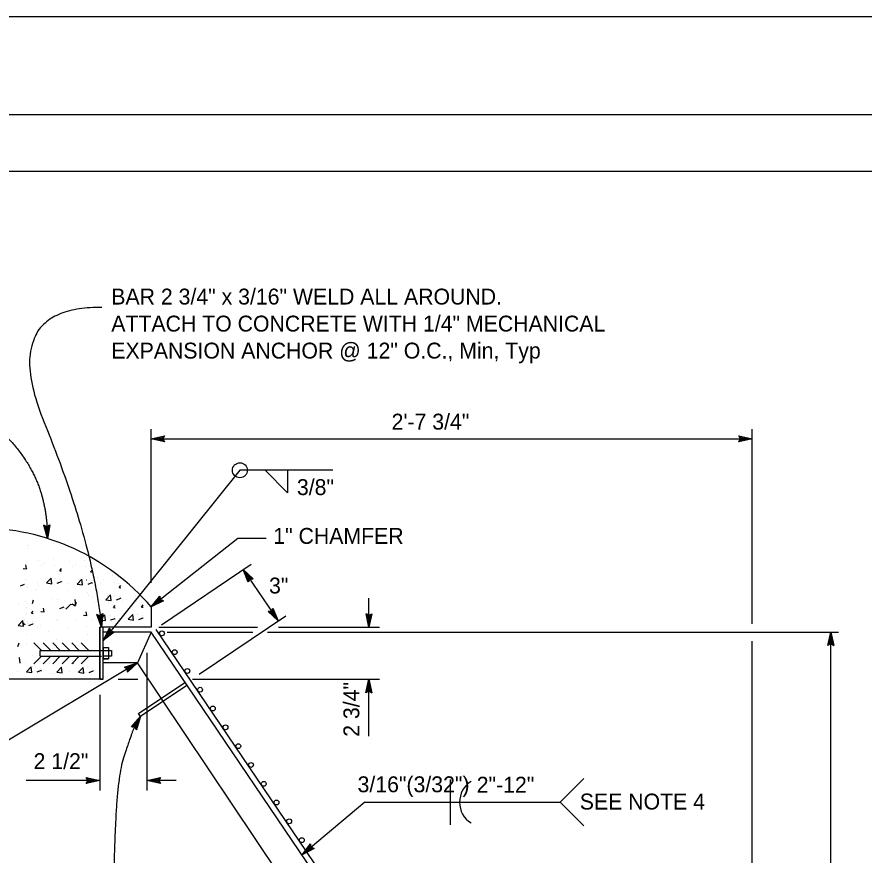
# Model space of a CAD drawing. Extents: x -893 to 867, y -474 to 712.
# Drawn here: x 30.7 to 403.8, y 342.8 to 712 of the extents above; entities that cross this region are included whole.
import ezdxf

# ---------------------------------------------------------------- set-up
doc = ezdxf.new("R2010")
doc.units = 0
for name, color, linetype in [('60 Nongeo Data', 7, 'Continuous'), ('border_PLOTTING-ELEMENTS', 7, 'Continuous'), ('border_rw_22x34_Cut_Lines', 7, 'Continuous'), ('border_SHEET', 7, 'Continuous')]:
    doc.layers.add(name, color=color, linetype=linetype)

msp = doc.modelspace()

# ---------------------------------------------------------------- linework, layer by layer
at = {"layer": '60 Nongeo Data'}
for p, q in [((89.79, 462.7), (89.79, 530.43)), ((354.54, 444.61), (354.54, 530.43)), ((89.79, 526.15), (354.54, 526.15)), ((128.84, 512.28), (68.66, 437.33)), ((169.84, 512.28), (128.84, 512.28)), ((128.84, 512.28), (128.84, 512.28)), ((128.84, 512.28), (128.84, 512.28)), ((149.9, 502.32), (139.94, 512.28)), ((149.9, 512.28), (149.9, 502.32)), ((127.88, 482.25), (89.79, 452.12)), ((140.45, 482.25), (127.88, 482.25)), ((35.23, 479.07), (35.23, 479.07)), ((35.77, 477.92), (35.77, 477.92)), ((34.94, 468.9), (34.64, 470.55)), ((40.24, 472.35), (40.24, 472.35)), ((41.41, 470.3), (41.41, 470.3)), ((42.79, 471.38), (42.8, 471.38)), ((46.81, 473.21), (46.81, 473.21)), ((47.36, 470.4), (47.36, 470.4)), ((53.77, 471.86), (53.77, 471.86)), ((56.32, 470.89), (56.32, 470.89)), ((60.34, 472.72), (60.34, 472.72)), ((94.31, 444.21), (133.85, 470.97)), ((33.37, 469.04), (34.94, 468.9)), ((35.45, 469.18), (35.46, 469.18)), ((49.56, 468), (50.35, 468.94)), ((49.56, 468), (50.35, 467.93)), ((54.94, 469.81), (54.94, 469.81)), ((60.89, 469.91), (60.89, 469.91)), ((63.09, 467.51), (63.87, 468.45)), ((63.09, 467.51), (63.87, 467.44)), ((130.3, 468.57), (145.65, 445.89)), ((34.6, 464), (34.6, 464)), ((39.91, 462.86), (39.91, 462.86)), ((43.72, 462.63), (45.77, 464.76)), ((43.72, 462.63), (45.77, 464.76)), ((46.06, 462.26), (45.77, 464.76)), ((47.69, 464.54), (47.7, 464.54)), ((48.44, 462.55), (50.28, 463.25)), ((49.85, 464.17), (49.85, 464.17)), ((50.25, 463.24), (50.35, 463.18)), ((57.25, 462.13), (59.3, 464.26)), ((57.25, 462.13), (59.3, 464.26)), ((59.59, 461.77), (59.3, 464.26)), ((61.22, 464.04), (61.23, 464.04)), ((61.97, 462.06), (63.81, 462.76)), ((63.38, 463.68), (63.38, 463.68)), ((63.78, 462.75), (63.87, 462.69)), ((66.31, 464.97), (66.32, 464.97)), ((67.48, 462.92), (67.48, 462.92)), ((68.87, 464), (68.87, 464)), ((72.88, 465.84), (72.89, 465.84)), ((73.43, 463.03), (73.44, 463.03)), ((33.91, 461.97), (32.08, 461.26)), ((35.13, 460.45), (35.14, 460.45)), ((39.13, 459.95), (39.13, 459.95)), ((40.21, 461.54), (40.21, 461.54)), ((41.9, 459.69), (41.9, 459.69)), ((43.72, 462.63), (46.06, 462.26)), ((48.46, 460.55), (48.47, 460.55)), ((53.14, 459.36), (53.14, 459.36)), ((53.44, 462.37), (53.44, 462.37)), ((57.25, 462.13), (59.59, 461.77)), ((75.43, 462.24), (75.43, 462.24)), ((75.63, 460.62), (76.42, 461.56)), ((75.63, 460.62), (76.42, 460.55)), ((46.5, 455.78), (46.5, 455.78)), ((48.71, 455.29), (48.71, 455.29)), ((56.6, 452.81), (56.31, 455.3)), ((61.79, 458.41), (61.79, 458.41)), ((62.34, 457.25), (62.34, 457.25)), ((63.85, 456.12), (63.86, 456.12)), ((65.98, 455.49), (65.98, 455.49)), ((69.8, 455.25), (71.84, 457.38)), ((69.8, 455.25), (71.84, 457.38)), ((69.8, 455.25), (72.13, 454.88)), ((70.42, 456.98), (70.43, 456.98)), ((72.13, 454.88), (71.84, 457.38)), ((73.77, 457.16), (73.77, 457.16)), ((74.51, 455.17), (76.35, 455.87)), ((75.92, 456.79), (75.92, 456.79)), ((76.15, 456.36), (76.16, 456.36)), ((76.33, 455.86), (76.42, 455.8)), ((78.71, 455.39), (78.71, 455.39)), ((82.72, 457.23), (82.72, 457.23)), ((185.72, 443.1), (185.72, 455.95)), ((31.19, 453.15), (31.19, 453.15)), ((34.26, 454.52), (34.27, 454.52)), ((34.82, 451.71), (34.82, 451.71)), ((35.45, 453.61), (35.45, 453.61)), ((37.44, 453.62), (37.97, 455.21)), ((42.68, 449.89), (42.38, 451.53)), ((49.55, 451.39), (51.39, 452.1)), ((51.5, 451.51), (51.5, 451.51)), ((52.25, 451.07), (54.29, 453.2)), ((56.6, 452.81), (54.26, 453.17)), ((55, 453.48), (56.3, 452.6)), ((56.3, 452.6), (56.83, 454.19)), ((56.3, 452.6), (56.83, 454.19)), ((65.02, 454.06), (65.02, 454.06)), ((66.41, 455.15), (66.41, 455.15)), ((70.97, 454.17), (70.98, 454.17)), ((73.17, 451.76), (73.96, 452.7)), ((73.17, 451.76), (73.96, 451.7)), ((77.32, 454.31), (77.32, 454.31)), ((83.27, 454.42), (83.28, 454.42)), ((85.47, 452.01), (86.26, 452.95)), ((85.47, 452.01), (86.26, 451.94)), ((89.79, 452.12), (89.79, 443.1)), ((34.99, 449.34), (35, 449.34)), ((37.01, 449.3), (37.8, 450.24)), ((37.01, 449.3), (37.8, 449.24)), ((41.12, 450.03), (42.68, 449.89)), ((41.56, 450.2), (41.56, 450.2)), ((59.94, 448.38), (61.51, 448.24)), ((61.51, 448.24), (61.2, 449.89)), ((62.02, 448.52), (62.02, 448.52)), ((67.34, 446.39), (69.38, 448.52)), ((67.34, 446.39), (69.38, 448.52)), ((69.67, 446.03), (69.38, 448.52)), ((71.31, 448.3), (71.31, 448.3)), ((73.46, 447.94), (73.46, 447.94)), ((79.64, 446.64), (81.68, 448.77)), ((79.64, 446.64), (81.68, 448.77)), ((81.97, 446.27), (81.68, 448.77)), ((83.61, 448.55), (83.61, 448.55)), ((85.76, 448.18), (85.76, 448.18)), ((110.94, 422.4), (149.03, 448.18)), ((31.18, 443.93), (33.22, 446.06)), ((31.18, 443.93), (33.22, 446.06)), ((34.25, 444.14), (32.95, 445.02)), ((33.51, 443.57), (33.22, 446.06)), ((34.02, 446.54), (34.03, 446.54)), ((35.13, 444.87), (35.13, 444.87)), ((35.15, 445.84), (35.15, 445.84)), ((35.89, 443.85), (37.73, 444.56)), ((37.3, 445.48), (37.3, 445.48)), ((37.71, 444.55), (37.8, 444.49)), ((48.03, 445.95), (48.03, 445.95)), ((48.39, 446.55), (48.39, 446.55)), ((56.52, 446.6), (56.52, 446.6)), ((63.52, 446.63), (63.52, 446.63)), ((67.34, 446.39), (69.67, 446.03)), ((72.05, 446.31), (73.89, 447.02)), ((73.87, 447.01), (73.96, 446.95)), ((75.82, 446.88), (75.82, 446.88)), ((79.64, 446.64), (81.97, 446.27)), ((84.35, 446.56), (86.19, 447.26)), ((86.17, 447.25), (86.26, 447.19)), ((31.18, 443.93), (33.51, 443.57)), ((39.55, 443.02), (39.56, 443.02)), ((41.21, 443.97), (41.21, 443.97)), ((44.59, 441.16), (44.6, 441.16)), ((53.56, 442.43), (53.56, 442.43)), ((61.16, 443.34), (61.17, 443.34)), ((89.79, 443.1), (67.1, 443.1)), ((67.1, 443.1), (67.1, 427.43)), ((67.1, 420.19), (67.1, 443.1)), ((67.1, 443.1), (67.1, 420.19)), ((68.66, 420.19), (68.66, 443.1)), ((89.79, 441.02), (68.66, 441.02)), ((89.79, 441.02), (83.76, 427.43)), ((93.15, 443.1), (136.68, 443.1)), ((96.77, 441.02), (134.52, 441.02)), ((141.08, 441.02), (392.59, 441.02)), ((145.9, 443.1), (190.31, 443.1)), ((389.09, 49.82), (389.09, 441.02)), ((34.66, 439.85), (34.66, 439.85)), ((48.07, 437.82), (48.07, 437.82)), ((61.7, 439.78), (61.7, 439.78)), ((67.1, 440.21), (67.1, 440.21)), ((354.54, 65.29), (354.54, 437.03)), ((31.05, 434.59), (31.58, 436.18)), ((34.81, 436.14), (34.81, 436.14)), ((38.1, 436.22), (41.43, 432.89)), ((40.94, 430.4), (40.94, 432.89)), ((40.94, 432.89), (67.61, 432.89)), ((42.27, 436.22), (45.6, 432.89)), ((46.44, 436.22), (49.77, 432.89)), ((50.6, 436.22), (53.93, 432.89)), ((54.26, 432.99), (54.26, 432.99)), ((54.77, 436.22), (58.1, 432.89)), ((58.93, 436.22), (62.26, 432.89)), ((60.83, 433.86), (60.83, 433.86)), ((67.82, 432.89), (71, 432.89)), ((68.66, 434.14), (68.66, 429.15)), ((68.66, 434.14), (71, 434.14)), ((71, 434.14), (71, 429.15)), ((71, 432.89), (72.29, 432.89)), ((72.29, 432.89), (72.29, 430.4)), ((32.07, 427.25), (31.78, 429.74)), ((32.07, 427.25), (31.78, 429.74)), ((37.69, 430.81), (37.69, 430.81)), ((38.1, 427.06), (41.43, 430.4)), ((40.94, 430.4), (67.88, 430.4)), ((42.27, 427.06), (45.6, 430.4)), ((42.81, 432.62), (42.81, 432.62)), ((46.44, 427.06), (49.77, 430.4)), ((50.6, 427.06), (53.93, 430.4)), ((54.77, 427.06), (58.1, 430.4)), ((58.93, 427.06), (62.26, 430.4)), ((71, 430.4), (68.44, 430.4)), ((68.66, 429.15), (71, 429.15)), ((71, 429.15), (68.66, 429.15)), ((72.29, 430.4), (71, 430.4)), ((71, 430.4), (71, 429.15)), ((87.93, 431.82), (87.93, 400.01)), ((83.76, 427.43), (23.99, 391.61)), ((34.49, 427.4), (34.5, 427.4)), ((34.87, 423.51), (36.91, 425.64)), ((34.87, 423.51), (36.91, 425.64)), ((37.2, 423.15), (36.91, 425.64)), ((37.56, 426), (37.56, 426)), ((38.5, 426.09), (38.5, 426.09)), ((38.84, 425.42), (38.84, 425.42)), ((40.13, 428.31), (40.13, 428.31)), ((45.07, 426.95), (45.07, 426.95)), ((47.75, 429.08), (47.75, 429.08)), ((48.2, 423.38), (50.24, 425.51)), ((50.53, 423.01), (50.24, 425.51)), ((52.86, 428.62), (52.86, 428.62)), ((55.01, 428.26), (55.01, 428.26)), ((55.42, 427.33), (55.51, 427.27)), ((57.74, 423.27), (59.79, 425.4)), ((57.74, 423.27), (59.79, 425.4)), ((60.08, 422.91), (59.79, 425.4)), ((83.76, 427.43), (68.66, 427.43)), ((203.47, 248.93), (83.76, 427.43)), ((31.05, 423.75), (31.05, 423.75)), ((34.87, 423.51), (37.2, 423.15)), ((39.58, 423.44), (41.42, 424.14)), ((40.99, 425.06), (40.99, 425.06)), ((41.4, 424.13), (41.49, 424.07)), ((46.41, 422.55), (46.41, 422.55)), ((47.36, 422.64), (47.36, 422.64)), ((48.2, 423.38), (50.53, 423.01)), ((53.93, 423.51), (53.93, 423.51)), ((57.74, 423.27), (60.08, 422.91)), ((61.72, 425.18), (61.72, 425.18)), ((62.46, 423.19), (64.3, 423.9)), ((63.87, 424.82), (63.87, 424.82)), ((64.27, 423.89), (64.37, 423.82)), ((67.1, 420.19), (-64.37, 420.19)), ((68.66, 420.19), (67.1, 420.19)), ((75.25, 420.19), (83.94, 420.19)), ((108.02, 420.19), (190.31, 420.19)), ((185.72, 395.18), (185.72, 420.19)), ((67.1, 413.4), (67.1, 371.15)), ((41.2, 401.92), (41.2, 401.92)), ((41.2, 401.92), (41.2, 401.92)), ((87.93, 400.01), (87.93, 371.15)), ((67.1, 375.62), (34.73, 375.62)), ((100.84, 375.62), (87.93, 375.62)), ((221.48, 376), (221.48, 366.04)), ((269.97, 366.04), (280.37, 376.45)), ((122.26, 370.03), (122.18, 370.31)), ((183.86, 366.04), (156.22, 342.86)), ((183.86, 366.04), (269.97, 366.04)), ((221.48, 366.04), (221.48, 356.09)), ((269.97, 366.04), (280.37, 355.64))]:
    msp.add_line(p, q, dxfattribs=at)
for points in [[(95.7, 524.83), (89.79, 526.15), (95.7, 527.46), (95.49, 527.11), (91.16, 526.15), (95.49, 525.18), (95.28, 525.53), (92.51, 526.15), (95.28, 526.76), (95.07, 526.41), (93.87, 526.15), (95.07, 525.88), (94.91, 526.15), (95.7, 527.46), (94.91, 526.15)], [(348.63, 527.47), (354.54, 526.15), (348.63, 524.84), (348.84, 525.19), (353.17, 526.15), (348.84, 527.12), (349.05, 526.77), (351.82, 526.15), (349.05, 525.54), (349.26, 525.89), (350.46, 526.15), (349.26, 526.42), (349.42, 526.15), (348.63, 524.84), (349.42, 526.15)], [(348.63, 527.47), (354.54, 526.15), (348.63, 524.84), (348.84, 525.19), (353.17, 526.15), (348.84, 527.12), (349.05, 526.77), (351.82, 526.15), (349.05, 525.54), (349.26, 525.89), (350.46, 526.15), (349.26, 526.42), (349.42, 526.15), (348.63, 524.84), (349.42, 526.15)], [(45.09, 488.19), (44.12, 482.22), (42.47, 488.03), (42.83, 487.85), (44.04, 483.58), (44.76, 487.96), (44.42, 487.73), (43.96, 484.93), (43.19, 487.66), (43.55, 487.47), (43.89, 486.29), (44.08, 487.5), (43.82, 487.32), (42.47, 488.03), (43.82, 487.32)], [(132.52, 462.94), (130.3, 468.57), (134.7, 464.41), (134.29, 464.39), (131.07, 467.44), (132.69, 463.31), (132.86, 463.67), (131.82, 466.31), (133.88, 464.37), (133.48, 464.35), (132.59, 465.19), (133.04, 464.04), (133.17, 464.33), (134.7, 464.41), (133.17, 464.33)], [(132.52, 462.94), (130.3, 468.57), (134.7, 464.41), (134.29, 464.39), (131.07, 467.44), (132.69, 463.31), (132.86, 463.67), (131.82, 466.31), (133.88, 464.37), (133.48, 464.35), (132.59, 465.19), (133.04, 464.04), (133.17, 464.33), (134.7, 464.41), (133.17, 464.33)], [(95.24, 454.75), (89.79, 452.12), (93.61, 456.81), (93.66, 456.41), (90.86, 452.97), (94.86, 454.9), (94.48, 455.04), (91.92, 453.81), (93.71, 456), (93.77, 455.6), (92.99, 454.65), (94.1, 455.18), (93.8, 455.3), (93.61, 456.81), (93.8, 455.3)], [(143.43, 451.52), (145.65, 445.89), (141.26, 450.04), (141.66, 450.07), (144.88, 447.02), (143.26, 451.15), (143.09, 450.78), (144.13, 448.14), (142.07, 450.09), (142.48, 450.11), (143.37, 449.27), (142.92, 450.41), (142.78, 450.13), (141.26, 450.04), (142.78, 450.13)], [(68.45, 449.13), (67.88, 443.1), (65.84, 448.79), (66.21, 448.63), (67.71, 444.46), (68.13, 448.87), (67.81, 448.62), (67.54, 445.8), (66.58, 448.47), (66.96, 448.3), (67.37, 447.15), (67.49, 448.37), (67.24, 448.18), (65.84, 448.79), (67.24, 448.18)], [(187.04, 449), (185.72, 443.1), (184.41, 449), (184.76, 448.79), (185.72, 444.47), (186.69, 448.79), (186.34, 448.59), (185.72, 445.82), (185.11, 448.58), (185.46, 448.37), (185.73, 447.18), (185.99, 448.38), (185.72, 448.22), (184.41, 449), (185.72, 448.22)], [(73.48, 440.99), (68.66, 437.33), (71.48, 442.68), (71.61, 442.3), (69.54, 438.38), (73.08, 441.05), (72.68, 441.12), (70.42, 439.4), (71.74, 441.91), (71.87, 441.53), (71.3, 440.44), (72.28, 441.19), (71.97, 441.24), (71.48, 442.68), (71.97, 441.24)], [(387.77, 435.11), (389.09, 441.02), (390.4, 435.11), (390.05, 435.32), (389.09, 439.65), (388.12, 435.32), (388.47, 435.53), (389.08, 438.3), (389.7, 435.53), (389.35, 435.74), (389.08, 436.94), (388.82, 435.74), (389.09, 435.9), (390.4, 435.11), (389.09, 435.9)], [(78.02, 425.52), (83.76, 427.43), (79.37, 423.27), (79.37, 423.68), (82.59, 426.72), (78.38, 425.33), (78.74, 425.14), (81.43, 426.03), (79.37, 424.08), (79.37, 424.49), (80.26, 425.33), (79.1, 424.95), (79.37, 424.8), (79.37, 423.27), (79.37, 424.8)], [(104.59, 418.82), (105.46, 417.52), (85.03, 403.82), (84.16, 405.11)], [(184.4, 414.29), (185.72, 420.19), (187.03, 414.29), (186.68, 414.5), (185.73, 418.82), (184.75, 414.5), (185.1, 414.7), (185.72, 417.47), (186.33, 414.71), (185.98, 414.92), (185.72, 416.11), (185.45, 414.91), (185.72, 415.07), (187.03, 414.29), (185.72, 415.07)], [(81.06, 399.25), (85.03, 403.82), (83.37, 398), (83.16, 398.35), (84.38, 402.61), (81.47, 399.27), (81.87, 399.28), (83.73, 401.43), (82.96, 398.7), (82.75, 399.05), (83.08, 400.23), (82.28, 399.3), (82.59, 399.31), (83.37, 398), (82.59, 399.31)], [(61.19, 376.93), (67.1, 375.62), (61.19, 374.31), (61.4, 374.66), (65.73, 375.61), (61.4, 376.58), (61.61, 376.24), (64.38, 375.62), (61.61, 375), (61.82, 375.35), (63.02, 375.62), (61.82, 375.89), (61.98, 375.62), (61.19, 374.31), (61.98, 375.62)], [(93.84, 374.3), (87.93, 375.62), (93.84, 376.92), (93.63, 376.58), (89.3, 375.62), (93.63, 374.65), (93.42, 375), (90.65, 375.61), (93.42, 376.23), (93.21, 375.88), (92.01, 375.61), (93.21, 375.34), (93.05, 375.62), (93.84, 376.92), (93.05, 375.62)], [(161.59, 345.64), (156.22, 342.86), (159.9, 347.66), (159.96, 347.26), (157.26, 343.74), (161.21, 345.78), (160.82, 345.91), (158.3, 344.61), (160.03, 346.85), (160.09, 346.45), (159.34, 345.48), (160.44, 346.05), (160.14, 346.15), (159.9, 347.66), (160.14, 346.15)]]:
    msp.add_lwpolyline(points, close=True, dxfattribs=at)
for points in [[(68.66, 427.43), (68.66, 432.03), (68.66, 432.03), (68.66, 433.28), (68.66, 433.38), (68.66, 434.53), (68.66, 435.68), (68.66, 435.78), (68.66, 437.03), (68.66, 437.03), (68.66, 443.1), (67.1, 443.1), (67.1, 435.78), (67.1, 435.68), (67.1, 434.53), (67.1, 433.38), (67.1, 433.28), (67.1, 427.43), (67.1, 420.19), (68.66, 420.19), (68.66, 427.43)], [(354.54, -51.2), (354.54, 49.82), (89.79, 441.02)], [(357.4, -49.7), (357.4, 50.08), (92.03, 442.19)]]:
    msp.add_lwpolyline(points, dxfattribs=at)
for centre, radius in [((128.84, 512.28), 3.28), ((94.52, 440.43), 1.07), ((100.12, 432.15), 1.07), ((105.73, 423.86), 1.07), ((111.33, 415.58), 1.07), ((116.94, 407.3), 1.07), ((122.54, 399.02), 1.07), ((128.15, 390.74), 1.07), ((133.75, 382.46), 1.07), ((139.36, 374.17), 1.07), ((144.96, 365.89), 1.07), ((150.57, 357.61), 1.07), ((156.17, 349.33), 1.07)]:
    msp.add_circle(centre, radius, dxfattribs=at)
for centre, radius, start, end in [((14.05, 386.86), 99.98, 40.7495, 89.9997), ((236.26, 366.14), 10.63, 121.5201, 180.4868), ((236.26, 365.95), 10.63, 179.5132, 238.4799)]:
    msp.add_arc(centre, radius, start, end, dxfattribs=at)
for points in [[(68.11, 583.99), (21.72, 584.42), (64.17, 480.58), (67.88, 443.1)], [(-43.89, 537.77), (-4.38, 538.15), (22.35, 532.34), (37.85, 512.98), (44.04, 493.61), (44.04, 483.15)], [(85.03, 403.82), (82.03, 398.5), (80.85, 395.3), (75.32, 379.04), (73.37, 345.23), (73.37, 316.95), (64.1, 304.28), (49.8, 303.46)]]:
    msp.add_open_spline(points, degree=2, dxfattribs=at)
at = {"layer": 'border_PLOTTING-ELEMENTS'}
for points in [[(-893.45, -474.04), (866.55, -474.04), (866.55, 711.96), (-893.45, 711.96)], [(-863.45, 668.96), (836.55, 668.96), (836.55, -431.04), (-863.45, -431.04)]]:
    msp.add_lwpolyline(points, close=True, dxfattribs=at)
at = {"layer": 'border_rw_22x34_Cut_Lines'}
msp.add_lwpolyline([(-863.45, 668.96), (836.55, 668.96), (836.55, -431.04), (-863.45, -431.04)], close=True, dxfattribs=at)
at = {"layer": 'border_SHEET'}
msp.add_line((-813.45, 643.96), (811.55, 643.96), dxfattribs=at)

# ---------------------------------------------------------------- texts
at = {"layer": '60 Nongeo Data'}
for s, height, p in [('BAR 2 3/4" x 3/16" WELD ALL AROUND.', 7, (72.22, 585.28)), ('ATTACH TO CONCRETE WITH 1/4" MECHANICAL ', 7, (72.22, 573.38)), ('EXPANSION ANCHOR @ 12" O.C., Min, Typ', 7, (72.22, 561.48)), ('2\'-7 3/4"', 7, (195.68, 530.18)), ('3/8"', 7, (153.98, 501.34)), ('1" CHAMFER', 7, (143.56, 479.86)), ('3"', 6.995, (141.7, 457.98)), ('2 1/2"', 7, (37.99, 380.62)), ('3/16"(3/32")', 7, (180.69, 370.43)), ('2"-12"', 7, (233.17, 370.26)), ('SEE NOTE 4', 7, (278.57, 362.83))]:
    msp.add_text(s, height=height, dxfattribs=at).set_placement(p)
msp.add_text('2 3/4"', height=7, rotation=90, dxfattribs=at).set_placement((181.46, 394.87))

doc.saveas('drawing.dxf')
